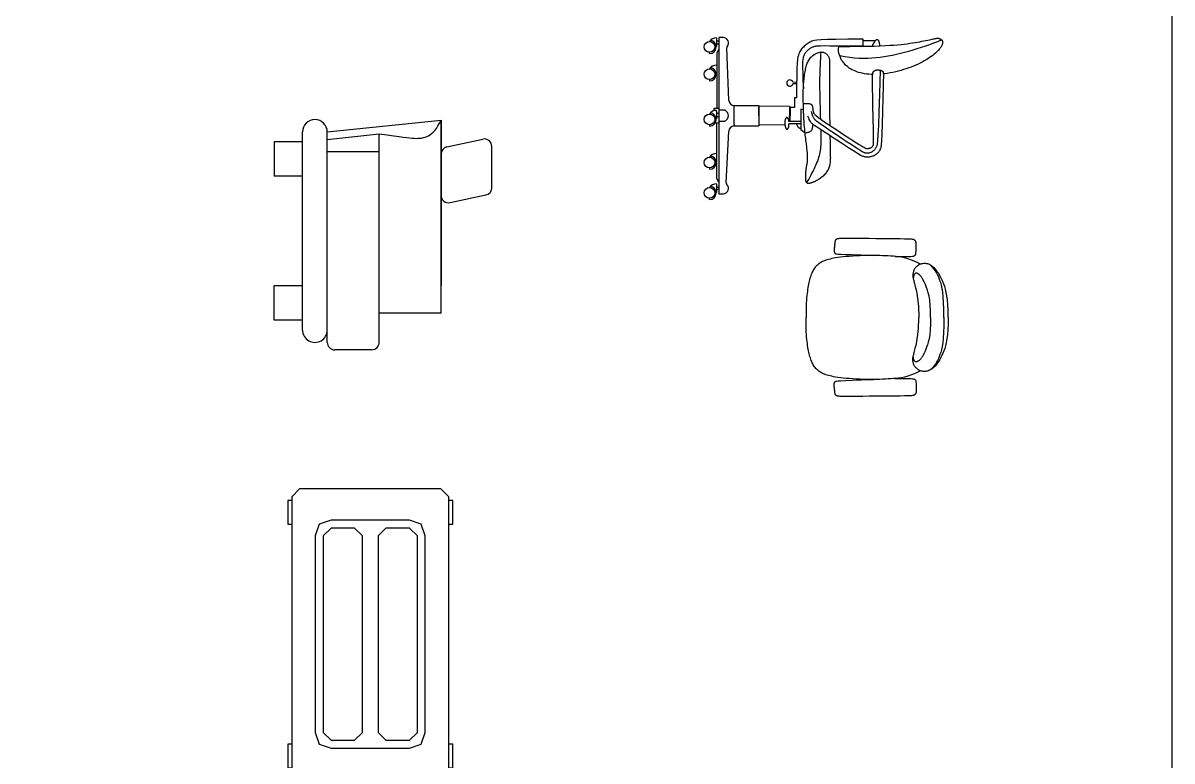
# Model space of a CAD drawing. Header units: millimetres. Extents: x 2198.5 to 2287.8, y 1208.8 to 1298.1.
# Drawn here: x 2282.888 to 2287.533, y 1276.892 to 1279.874 of the extents above; entities that cross this region are included whole.
import ezdxf

# ---------------------------------------------------------------- set-up
doc = ezdxf.new("R2010")
doc.units = ezdxf.units.MM
doc.layers.add('PERFILES', color=7, linetype='Continuous')

# ---------------------------------------------------------------- blocks, each defined once
blk = doc.blocks.new('3')
for p, q in [((19.1176, -362.2124), (18.9506, -362.2124)), ((18.9521, -362.3936), (18.9213, -362.2486)), ((19.1777, -362.3812), (19.1469, -362.2362)), ((19.6241, -362.4174), (18.8441, -362.4174)), ((18.8441, -362.4174), (19.5124, -362.4174)), ((18.8924, -362.8774), (18.8441, -362.4174)), ((19.1854, -362.4174), (18.9572, -362.4174)), ((18.9572, -362.4174), (18.9572, -362.4174)), ((18.9815, -362.4174), (19.1484, -362.4174)), ((19.6241, -362.4174), (19.6241, -362.6674)), ((19.7424, -362.6674), (18.9004, -362.6674)), ((18.9224, -362.8774), (18.9004, -362.6674)), ((18.9724, -362.6674), (18.9724, -362.8774)), ((19.7724, -362.6974), (19.7724, -362.8474)), ((19.7424, -362.8774), (18.8924, -362.8774)), ((19.6924, -362.9774), (18.8924, -362.9774)), ((18.9319, -362.9774), (18.9319, -363.0924)), ((19.0713, -362.9774), (19.0713, -363.0924)), ((19.5135, -362.9774), (19.5135, -363.0924)), ((19.653, -362.9774), (19.653, -363.0924)), ((18.9319, -363.0924), (19.0713, -363.0924)), ((19.653, -363.0924), (19.5135, -363.0924))]:
    blk.add_line(p, q)
blk.add_lwpolyline([(18.9004, -362.6674), (18.9044, -362.6354), (18.9078, -362.609), (18.9106, -362.5874), (18.913, -362.57), (18.9148, -362.556), (18.9162, -362.5445), (18.9172, -362.5349), (18.9179, -362.5264), (18.9182, -362.5184), (18.9181, -362.5107), (18.9177, -362.5032), (18.9168, -362.496), (18.9153, -362.489), (18.9133, -362.4822), (18.9108, -362.4755), (18.9075, -362.4688), (18.9035, -362.4623), (18.8987, -362.4557), (18.8929, -362.4493), (18.886, -362.4428), (18.8778, -362.4364), (18.8682, -362.43), (18.857, -362.4237), (18.8441, -362.4174)])
for centre, radius, start, end in [((18.9506, -362.2424), 0.03, 90, 192), ((19.1176, -362.2424), 0.03, 12, 90), ((18.9815, -362.3874), 0.03, 192, 270), ((19.1484, -362.3874), 0.03, 270, 12), ((19.7424, -362.6974), 0.03, 0, 90), ((19.7424, -362.8474), 0.03, 270, 0), ((18.8924, -362.9274), 0.05, 90, 270), ((19.6924, -362.9274), 0.05, 270, 90)]:
    blk.add_arc(centre, radius, start, end)
blk = doc.blocks.new('s')
at = {"layer": 'PERFILES', "linetype": 'Continuous'}
for points in [[(198.16, 98.67), (195.52, 98.65), (193.24, 98.55), (191.28, 98.38), (189.6, 98.16), (188.16, 97.89), (186.9, 97.58), (185.78, 97.24), (184.77, 96.87), (183.82, 96.49), (182.93, 96.09), (182.09, 95.68), (181.31, 95.26), (180.59, 94.83), (179.94, 94.39), (179.34, 93.95), (178.8, 93.5), (178.33, 93.05), (177.91, 92.59), (177.56, 92.14), (177.26, 91.69), (177.01, 91.24), (176.81, 90.79), (176.66, 90.35), (176.56, 89.91), (176.5, 89.48), (176.49, 89.05), (176.51, 88.64), (176.56, 88.24), (176.65, 87.85), (176.77, 87.48), (176.91, 87.12), (177.07, 86.79), (177.25, 86.49), (177.45, 86.2), (177.66, 85.94), (177.89, 85.69), (178.14, 85.47), (178.39, 85.27), (178.66, 85.09), (178.93, 84.94), (179.22, 84.8), (179.5, 84.68), (179.8, 84.58), (180.09, 84.49), (180.39, 84.43), (180.68, 84.38), (180.96, 84.35), (181.24, 84.34), (181.51, 84.35), (181.78, 84.37), (182.05, 84.4), (182.33, 84.46), (182.63, 84.52), (182.96, 84.6), (183.31, 84.7), (183.71, 84.8), (184.14, 84.92), (184.63, 85.05), (185.16, 85.19), (185.75, 85.34), (186.38, 85.49), (187.08, 85.65), (187.82, 85.81), (188.63, 85.97), (189.5, 86.13), (190.44, 86.28), (191.47, 86.42), (192.59, 86.54), (193.83, 86.63), (195.18, 86.7), (196.66, 86.74), (198.29, 86.73)], [(198.16, 98.67), (200.89, 98.65), (203.23, 98.55), (205.23, 98.38), (206.94, 98.16), (208.41, 97.89), (209.68, 97.58), (210.79, 97.24), (211.81, 96.87), (212.76, 96.49), (213.65, 96.09), (214.49, 95.68), (215.26, 95.26), (215.98, 94.83), (216.64, 94.39), (217.24, 93.95), (217.77, 93.5), (218.25, 93.05), (218.66, 92.59), (219.02, 92.14), (219.32, 91.69), (219.57, 91.24), (219.76, 90.79), (219.91, 90.35), (220.01, 89.91), (220.07, 89.48), (220.09, 89.05), (220.07, 88.64), (220.01, 88.24), (219.93, 87.85), (219.81, 87.48), (219.67, 87.12), (219.51, 86.79), (219.33, 86.49), (219.13, 86.2), (218.91, 85.94), (218.68, 85.69), (218.44, 85.47), (218.19, 85.27), (217.92, 85.09), (217.64, 84.94), (217.36, 84.8), (217.07, 84.68), (216.78, 84.58), (216.48, 84.49), (216.19, 84.43), (215.9, 84.38), (215.61, 84.35), (215.34, 84.34), (215.07, 84.35), (214.8, 84.37), (214.53, 84.4), (214.25, 84.46), (213.95, 84.52), (213.62, 84.6), (213.27, 84.7), (212.87, 84.8), (212.43, 84.92), (211.95, 85.05), (211.41, 85.19), (210.83, 85.34), (210.19, 85.49), (209.5, 85.65), (208.75, 85.81), (207.94, 85.97), (207.07, 86.13), (206.13, 86.28), (205.11, 86.42), (203.98, 86.54), (202.75, 86.63), (201.4, 86.7), (199.92, 86.74), (198.29, 86.73)], [(198.29, 96.88), (194.97, 96.89), (192.21, 96.81), (189.92, 96.66), (188.05, 96.45), (186.52, 96.2), (185.26, 95.92), (184.21, 95.62), (183.29, 95.31), (182.45, 95.01), (181.66, 94.69), (180.91, 94.34), (180.18, 93.95), (179.46, 93.5), (178.73, 92.97), (177.99, 92.35), (177.21, 91.61)], [(198.29, 96.88), (201.6, 96.89), (204.37, 96.81), (206.65, 96.66), (208.52, 96.45), (210.06, 96.2), (211.31, 95.92), (212.37, 95.62), (213.28, 95.31), (214.13, 95.01), (214.92, 94.69), (215.67, 94.34), (216.4, 93.95), (217.12, 93.5), (217.84, 92.97), (218.59, 92.35), (219.36, 91.61)], [(198.29, 91.46), (195.59, 91.46), (193.29, 91.35), (191.34, 91.16), (189.7, 90.89), (188.33, 90.58), (187.19, 90.24), (186.24, 89.9), (185.43, 89.58), (184.74, 89.28), (184.14, 89.02), (183.63, 88.79), (183.19, 88.58), (182.82, 88.39), (182.51, 88.22), (182.23, 88.05), (182, 87.9), (181.78, 87.74), (181.6, 87.58), (181.43, 87.43), (181.28, 87.28), (181.14, 87.13), (181.02, 86.99), (180.92, 86.85), (180.82, 86.72), (180.74, 86.59), (180.66, 86.47), (180.6, 86.36), (180.54, 86.25), (180.49, 86.15), (180.45, 86.05), (180.42, 85.95), (180.4, 85.86), (180.39, 85.76), (180.38, 85.67), (180.39, 85.59), (180.41, 85.5), (180.44, 85.42), (180.48, 85.33), (180.53, 85.25), (180.6, 85.18), (180.68, 85.1), (180.79, 85.03), (180.92, 84.95), (181.1, 84.87), (181.32, 84.78), (181.6, 84.68), (181.94, 84.58), (182.35, 84.46)], [(198.29, 91.46), (200.98, 91.46), (203.28, 91.35), (205.23, 91.16), (206.87, 90.89), (208.24, 90.58), (209.38, 90.24), (210.34, 89.9), (211.14, 89.58), (211.84, 89.28), (212.43, 89.02), (212.95, 88.79), (213.38, 88.58), (213.75, 88.39), (214.07, 88.22), (214.34, 88.05), (214.58, 87.9), (214.79, 87.74), (214.98, 87.58), (215.15, 87.43), (215.3, 87.28), (215.43, 87.13), (215.55, 86.99), (215.66, 86.85), (215.75, 86.72), (215.84, 86.59), (215.91, 86.47), (215.98, 86.36), (216.04, 86.25), (216.09, 86.15), (216.13, 86.05), (216.16, 85.95), (216.18, 85.86), (216.19, 85.76), (216.19, 85.67), (216.19, 85.59), (216.17, 85.5), (216.14, 85.42), (216.1, 85.33), (216.05, 85.25), (215.98, 85.18), (215.89, 85.1), (215.79, 85.03), (215.65, 84.95), (215.48, 84.87), (215.26, 84.78), (214.98, 84.68), (214.64, 84.58), (214.23, 84.46)], [(173.63, 77.2), (173.68, 79.49), (173.69, 81.28), (173.67, 82.62), (173.63, 83.58), (173.56, 84.24), (173.48, 84.67), (173.4, 84.93), (173.31, 85.09), (173.22, 85.22), (173.13, 85.33), (173.03, 85.41), (172.91, 85.48), (172.76, 85.53), (172.57, 85.57), (172.33, 85.6), (172.05, 85.63), (171.7, 85.65), (171.31, 85.67), (170.88, 85.69), (170.44, 85.7), (169.99, 85.71), (169.56, 85.71), (169.16, 85.71), (168.81, 85.71), (168.51, 85.69), (168.26, 85.68), (168.05, 85.65), (167.89, 85.63), (167.75, 85.59), (167.64, 85.55), (167.55, 85.5), (167.46, 85.45), (167.38, 85.39), (167.29, 85.33), (167.21, 85.26), (167.14, 85.18), (167.07, 85.1), (167, 85.01), (166.94, 84.92), (166.88, 84.82), (166.83, 84.71), (166.78, 84.54), (166.74, 84.26), (166.7, 83.81), (166.66, 83.14), (166.63, 82.2), (166.6, 80.92), (166.57, 79.26), (166.54, 77.19), (166.51, 74.79), (166.48, 72.17), (166.46, 69.44), (166.44, 66.7), (166.42, 64.08), (166.41, 61.67), (166.4, 59.6), (166.4, 57.93), (166.41, 56.64), (166.42, 55.68), (166.43, 55), (166.45, 54.54), (166.47, 54.25), (166.49, 54.08), (166.52, 53.96), (166.55, 53.86), (166.58, 53.76), (166.61, 53.67), (166.64, 53.59), (166.68, 53.51), (166.72, 53.43), (166.76, 53.36), (166.8, 53.3), (166.85, 53.23), (166.91, 53.17), (166.99, 53.11), (167.09, 53.06), (167.23, 53.01), (167.4, 52.95), (167.63, 52.9), (167.91, 52.85), (168.25, 52.8), (168.63, 52.76), (169.05, 52.71), (169.48, 52.67), (169.92, 52.64), (170.33, 52.61), (170.72, 52.6), (171.07, 52.59), (171.35, 52.59), (171.58, 52.6), (171.76, 52.61), (171.91, 52.64), (172.02, 52.67), (172.1, 52.7), (172.17, 52.74), (172.23, 52.78), (172.28, 52.82), (172.32, 52.86), (172.37, 52.9), (172.41, 52.95), (172.44, 52.99), (172.48, 53.04), (172.51, 53.1), (172.54, 53.16), (172.57, 53.25), (172.61, 53.52), (172.65, 54.13), (172.71, 55.27), (172.79, 57.1), (172.9, 59.8), (173.05, 63.53), (173.23, 68.47)], [(176.77, 87.48), (175.83, 85.52), (175.11, 83.8), (174.57, 82.29), (174.19, 80.95), (173.93, 79.74), (173.76, 78.62), (173.65, 77.57), (173.58, 76.53), (173.51, 75.47), (173.44, 74.4), (173.38, 73.29), (173.32, 72.15), (173.28, 70.97), (173.25, 69.75), (173.23, 68.48), (173.23, 67.15), (173.25, 65.76), (173.29, 64.34), (173.34, 62.9), (173.41, 61.46), (173.5, 60.05), (173.59, 58.68), (173.7, 57.38), (173.82, 56.17), (173.94, 55.06), (174.08, 54.05), (174.22, 53.14), (174.36, 52.32), (174.51, 51.57), (174.67, 50.89), (174.83, 50.27), (175, 49.7), (175.17, 49.18), (175.34, 48.7), (175.52, 48.26), (175.71, 47.85), (175.91, 47.46), (176.12, 47.1), (176.34, 46.75), (176.58, 46.42), (176.83, 46.09), (177.1, 45.78), (177.39, 45.47), (177.7, 45.17), (178.03, 44.89), (178.38, 44.61), (178.75, 44.35), (179.14, 44.11), (179.55, 43.88), (179.99, 43.66), (180.44, 43.46), (180.92, 43.27), (181.42, 43.09), (181.93, 42.92), (182.47, 42.76), (183.03, 42.6), (183.61, 42.46), (184.22, 42.32), (184.85, 42.19), (185.51, 42.06), (186.21, 41.94), (186.94, 41.83), (187.72, 41.72), (188.55, 41.62), (189.43, 41.52), (190.37, 41.43), (191.4, 41.35), (192.52, 41.29), (193.75, 41.23), (195.12, 41.19), (196.62, 41.17), (198.29, 41.17)], [(219.81, 87.48), (220.75, 85.52), (221.47, 83.8), (222, 82.29), (222.39, 80.95), (222.65, 79.74), (222.82, 78.62), (222.92, 77.57), (223, 76.53), (223.07, 75.47), (223.14, 74.4), (223.2, 73.29), (223.25, 72.15), (223.3, 70.97), (223.33, 69.75), (223.34, 68.48), (223.34, 67.15), (223.32, 65.76), (223.29, 64.34), (223.23, 62.9), (223.16, 61.46), (223.08, 60.05), (222.98, 58.68), (222.88, 57.38), (222.76, 56.17), (222.63, 55.06), (222.5, 54.05), (222.36, 53.14), (222.21, 52.32), (222.06, 51.57), (221.9, 50.89), (221.74, 50.27), (221.58, 49.7), (221.41, 49.18), (221.24, 48.7), (221.06, 48.26), (220.87, 47.85), (220.67, 47.46), (220.46, 47.1), (220.24, 46.75), (220, 46.42), (219.74, 46.09), (219.47, 45.78), (219.18, 45.47), (218.87, 45.17), (218.54, 44.89), (218.2, 44.61), (217.83, 44.35), (217.44, 44.11), (217.02, 43.88), (216.59, 43.66), (216.13, 43.46), (215.66, 43.27), (215.16, 43.09), (214.64, 42.92), (214.1, 42.76), (213.54, 42.6), (212.96, 42.46), (212.36, 42.32), (211.73, 42.19), (211.07, 42.06), (210.37, 41.94), (209.63, 41.83), (208.85, 41.72), (208.03, 41.62), (207.15, 41.52), (206.2, 41.43), (205.18, 41.35), (204.06, 41.29), (202.82, 41.23), (201.46, 41.19), (199.95, 41.17), (198.29, 41.17)], [(222.95, 77.2), (222.9, 79.49), (222.89, 81.28), (222.9, 82.62), (222.95, 83.58), (223.02, 84.24), (223.09, 84.67), (223.18, 84.93), (223.27, 85.09), (223.35, 85.22), (223.44, 85.33), (223.55, 85.41), (223.67, 85.48), (223.82, 85.53), (224.01, 85.57), (224.24, 85.6), (224.53, 85.63), (224.88, 85.65), (225.27, 85.67), (225.7, 85.69), (226.14, 85.7), (226.58, 85.71), (227.01, 85.71), (227.41, 85.71), (227.77, 85.71), (228.07, 85.69), (228.32, 85.68), (228.52, 85.65), (228.69, 85.63), (228.82, 85.59), (228.93, 85.55), (229.03, 85.5), (229.12, 85.45), (229.2, 85.39), (229.28, 85.33), (229.36, 85.26), (229.44, 85.18), (229.51, 85.1), (229.58, 85.01), (229.64, 84.92), (229.7, 84.82), (229.75, 84.71), (229.8, 84.54), (229.84, 84.26), (229.88, 83.81), (229.92, 83.14), (229.95, 82.2), (229.98, 80.92), (230.01, 79.26), (230.04, 77.19), (230.07, 74.79), (230.09, 72.17), (230.12, 69.44), (230.14, 66.7), (230.16, 64.08), (230.17, 61.67), (230.17, 59.6), (230.17, 57.93), (230.17, 56.64), (230.16, 55.68), (230.15, 55), (230.13, 54.54), (230.11, 54.25), (230.08, 54.08), (230.06, 53.96), (230.03, 53.86), (230, 53.76), (229.97, 53.67), (229.94, 53.59), (229.9, 53.51), (229.86, 53.43), (229.82, 53.36), (229.77, 53.3), (229.73, 53.23), (229.67, 53.17), (229.59, 53.11), (229.48, 53.06), (229.35, 53.01), (229.17, 52.95), (228.95, 52.9), (228.67, 52.85), (228.33, 52.8), (227.94, 52.76), (227.53, 52.71), (227.09, 52.67), (226.66, 52.64), (226.24, 52.61), (225.85, 52.6), (225.51, 52.59), (225.23, 52.59), (225, 52.6), (224.81, 52.61), (224.67, 52.64), (224.56, 52.67), (224.47, 52.7), (224.4, 52.74), (224.35, 52.78), (224.3, 52.82), (224.25, 52.86), (224.21, 52.9), (224.17, 52.95), (224.13, 52.99), (224.1, 53.04), (224.07, 53.1), (224.04, 53.16), (224.01, 53.25), (223.97, 53.52), (223.93, 54.13), (223.86, 55.27), (223.78, 57.1), (223.67, 59.8), (223.53, 63.53), (223.34, 68.47)]]:
    blk.add_lwpolyline(points, dxfattribs=at)
blk = doc.blocks.new('Ed')
at = {"color": 0, "linetype": 'ByBlock'}
for p, q in [((0.02857, 0), (0.00953, 0)), ((0.00953, 0), (0.00953, -0.00317)), ((0.02857, -0.00317), (0.02857, 0)), ((0.22542, 0), (0.20638, 0)), ((0.20638, 0), (0.20638, -0.00317)), ((0.22542, -0.00317), (0.22542, 0)), ((0.00635, -0.00317), (0, -0.00953)), ((0.2286, -0.00317), (0.00635, -0.00317)), ((0.23495, -0.00953), (0.2286, -0.00317)), ((0, -0.00953), (0, -0.12382)), ((0.23495, -0.12382), (0.23495, -0.00953)), ((0.02857, -0.0254), (0.0254, -0.03492)), ((0.0381, -0.02222), (0.02857, -0.0254)), ((0.19685, -0.02222), (0.0381, -0.02222)), ((0.20638, -0.0254), (0.19685, -0.02222)), ((0.20955, -0.03492), (0.20638, -0.0254)), ((0.23495, -0.02222), (0.24765, -0.02222)), ((0.23813, -0.04763), (0.23813, -0.02222)), ((0.24765, -0.02222), (0.25083, -0.0254)), ((0.25083, -0.0254), (0.25083, -0.04445)), ((0.0254, -0.03492), (0.0254, -0.09843)), ((0.0381, -0.02858), (0.03175, -0.03492)), ((0.03175, -0.03492), (0.03175, -0.05397)), ((0.19685, -0.02858), (0.0381, -0.02858)), ((0.2032, -0.03492), (0.19685, -0.02858)), ((0.2032, -0.05397), (0.2032, -0.03492)), ((0.20955, -0.09843), (0.20955, -0.03492)), ((0.25083, -0.04445), (0.24765, -0.04763)), ((0.03175, -0.05397), (0.0381, -0.06033)), ((0.19685, -0.06033), (0.2032, -0.05397)), ((0.24765, -0.04763), (0.23495, -0.04763)), ((0.23495, -0.04763), (0.23813, -0.04763)), ((0.0381, -0.06033), (0.19685, -0.06033)), ((0.0381, -0.07302), (0.03175, -0.07938)), ((0.19685, -0.07302), (0.0381, -0.07302)), ((0.2032, -0.07938), (0.19685, -0.07302)), ((0.03175, -0.07938), (0.03175, -0.09843)), ((0.2032, -0.09843), (0.2032, -0.07938)), ((0.23495, -0.08572), (0.23813, -0.08572)), ((0.23813, -0.08572), (0.25083, -0.0889)), ((0.25083, -0.0889), (0.25083, -0.1016)), ((0.0254, -0.09843), (0.02857, -0.10795)), ((0.03175, -0.09843), (0.0381, -0.10477)), ((0.19685, -0.10477), (0.2032, -0.09843)), ((0.20638, -0.10795), (0.20955, -0.09843)), ((0.25083, -0.1016), (0.23813, -0.10477)), ((0.02857, -0.10795), (0.0381, -0.11113)), ((0.0381, -0.10477), (0.19685, -0.10477)), ((0.0381, -0.11113), (0.19685, -0.11113)), ((0.19685, -0.11113), (0.20638, -0.10795)), ((0.23813, -0.10477), (0.23495, -0.10477)), ((0, -0.12382), (0.00635, -0.13018)), ((0.2286, -0.13018), (0.23495, -0.12382)), ((0.00635, -0.13018), (0.2286, -0.13018)), ((0.00953, -0.13018), (0.00953, -0.13335)), ((0.00953, -0.13335), (0.02857, -0.13335)), ((0.02857, -0.13335), (0.02857, -0.13018)), ((0.20638, -0.13018), (0.20638, -0.13335)), ((0.20638, -0.13335), (0.22542, -0.13335)), ((0.22542, -0.13335), (0.22542, -0.13018))]:
    blk.add_line(p, q, dxfattribs=at)

msp = doc.modelspace()

# ---------------------------------------------------------------- linework, layer by layer
for p, q in [((2285.6914, 1279.8133), (2285.6914, 1279.8095)), ((2285.6914, 1279.8095), (2285.6914, 1279.7787)), ((2285.7001, 1279.8145), (2285.7001, 1279.4993)), ((2285.7195, 1279.8145), (2285.7001, 1279.8145)), ((2285.6914, 1279.7787), (2285.6898, 1279.7787)), ((2285.6914, 1279.8017), (2285.7001, 1279.8017)), ((2285.6914, 1279.7896), (2285.7001, 1279.7896)), ((2285.7408, 1279.5604), (2285.733, 1279.7731)), ((2285.6635, 1279.7501), (2285.6634, 1279.7555)), ((2285.6896, 1279.6709), (2285.6922, 1279.6709)), ((2285.6634, 1279.6452), (2285.6635, 1279.6398)), ((2285.7621, 1279.5403), (2285.8621, 1279.5403)), ((2285.8621, 1279.5403), (2285.8621, 1279.4583)), ((2285.8621, 1279.5403), (2285.8621, 1279.4583)), ((2285.986, 1279.5363), (2285.8621, 1279.538)), ((2285.986, 1279.5363), (2285.8621, 1279.538)), ((2285.8621, 1279.4993), (2285.8621, 1279.5343)), ((2285.986, 1279.5363), (2285.9897, 1279.5327)), ((2285.986, 1279.5363), (2285.986, 1279.4993)), ((2286.0051, 1279.5323), (2285.9897, 1279.5327)), ((2285.9897, 1279.5327), (2285.9897, 1279.4993)), ((2285.6914, 1279.5156), (2285.6914, 1279.5206)), ((2285.7001, 1279.5082), (2285.6914, 1279.5082)), ((2285.986, 1279.4756), (2285.986, 1279.4993)), ((2285.9897, 1279.4756), (2285.9897, 1279.4993)), ((2285.6634, 1279.4628), (2285.6635, 1279.4574)), ((2285.6859, 1279.4702), (2285.7001, 1279.4702)), ((2285.7621, 1279.4632), (2285.7621, 1279.4583)), ((2285.7621, 1279.4583), (2285.8621, 1279.4583)), ((2285.9678, 1279.4621), (2285.8621, 1279.4607)), ((2285.7309, 1279.2281), (2285.7407, 1279.4369)), ((2285.6634, 1279.2883), (2285.6635, 1279.283)), ((2285.6914, 1279.2237), (2285.6914, 1279.2199)), ((2285.6914, 1279.2124), (2285.7001, 1279.2124)), ((2285.6635, 1279.1605), (2285.6634, 1279.1659)), ((2285.7001, 1279.1841), (2285.7195, 1279.1841))]:
    msp.add_line(p, q)
at = {"color": 1}
msp.add_lwpolyline([(2269.8627, 1297.4813), (2269.8627, 1267.7813), (2287.5327, 1267.7813), (2287.5327, 1297.4813)], close=True, dxfattribs=at)
for points in [[(2285.7001, 1279.7698), (2285.6922, 1279.7519), (2285.6922, 1279.5288)], [(2285.7001, 1279.5288), (2285.6807, 1279.5288), (2285.6807, 1279.5197)], [(2285.6914, 1279.4867), (2285.6898, 1279.4867)], [(2285.6914, 1279.5156), (2285.6914, 1279.4867)], [(2285.6914, 1279.4964), (2285.7001, 1279.4964)], [(2285.7001, 1279.4993), (2285.7001, 1279.1841)], [(2285.7001, 1279.2289), (2285.6922, 1279.2468), (2285.6922, 1279.4702)], [(2285.6899, 1279.3104), (2285.6922, 1279.3104)], [(2285.6914, 1279.2199), (2285.6914, 1279.1891)], [(2285.6914, 1279.1891), (2285.6898, 1279.1891)], [(2285.6914, 1279.2023), (2285.7001, 1279.2023)]]:
    msp.add_lwpolyline(points)
for points in [[(2285.7621, 1279.4632), (2285.7621, 1279.4993), (2285.7621, 1279.5403, -0.290593)], [(2285.7001, 1279.4778), (2285.7243, 1279.4778, 0.121883), (2285.7271, 1279.4785, 0.603282), (2285.7271, 1279.5202, 0.121883), (2285.7243, 1279.5209), (2285.7001, 1279.5209)]]:
    msp.add_lwpolyline(points, format="xyb")
for centre in [(2285.663, 1279.7771), (2285.663, 1279.6667), (2285.663, 1279.4844), (2285.663, 1279.3099), (2285.663, 1279.1874)]:
    msp.add_circle(centre, 0.0216)
for centre, radius, start, end in [((2285.6888, 1279.7827), 0.0308, 85.1046, 148.7971), ((2285.718, 1279.7929), 0.0217, 321.9711, 86.0545), ((2285.663, 1279.7771), 0.0269, 271.1182, 82.6475), ((2285.7429, 1279.7734), 0.01, 141.9711, 182.1261), ((2285.6888, 1279.6723), 0.0308, 83.6653, 148.7971), ((2285.663, 1279.6667), 0.0269, 271.1182, 82.6475), ((2285.7643, 1279.5639), 0.0237, 188.4022, 264.6433), ((2285.6888, 1279.49), 0.0308, 85.1046, 148.7971), ((2285.663, 1279.4844), 0.0269, 271.1182, 82.6475), ((2285.7643, 1279.4348), 0.0237, 95.3567, 174.8158), ((2285.6888, 1279.3155), 0.0308, 83.6653, 148.7971), ((2285.663, 1279.3099), 0.0269, 271.1182, 82.6475), ((2285.6888, 1279.193), 0.0308, 85.1046, 148.7971), ((2285.663, 1279.1874), 0.0269, 271.1182, 82.6475), ((2285.718, 1279.2057), 0.0217, 273.9455, 43.744), ((2285.7409, 1279.2276), 0.01, 177.3134, 223.744)]:
    msp.add_arc(centre, radius, start, end)
at = {"layer": 'PERFILES', "linetype": 'Continuous'}
for points in [[(2286.1871, 1279.7792), (2286.2308, 1279.7793), (2286.2686, 1279.7796), (2286.3012, 1279.7801), (2286.3291, 1279.7807), (2286.3531, 1279.7815), (2286.3739, 1279.7824), (2286.3921, 1279.7835), (2286.4084, 1279.7846), (2286.4234, 1279.7859), (2286.4373, 1279.7872), (2286.4502, 1279.7887), (2286.4622, 1279.7901), (2286.4734, 1279.7917), (2286.4839, 1279.7933), (2286.4939, 1279.7949), (2286.5035, 1279.7966), (2286.5127, 1279.7982), (2286.5216, 1279.7999), (2286.53, 1279.8015), (2286.5378, 1279.8031), (2286.5452, 1279.8045), (2286.5519, 1279.8059), (2286.5579, 1279.8072), (2286.5632, 1279.8083), (2286.5677, 1279.8092), (2286.5715, 1279.81), (2286.5747, 1279.8107), (2286.5773, 1279.8112), (2286.5795, 1279.8115), (2286.5814, 1279.8118), (2286.5831, 1279.8119), (2286.5845, 1279.812), (2286.5859, 1279.812), (2286.5873, 1279.8119), (2286.5886, 1279.8118), (2286.5898, 1279.8115), (2286.591, 1279.8112), (2286.5923, 1279.8109), (2286.5935, 1279.8105), (2286.5947, 1279.81), (2286.5959, 1279.8095), (2286.5971, 1279.8089), (2286.5982, 1279.8082), (2286.5993, 1279.8074), (2286.6004, 1279.8066), (2286.6014, 1279.8056), (2286.6023, 1279.8046), (2286.6031, 1279.8034), (2286.6038, 1279.802), (2286.6043, 1279.8006), (2286.6047, 1279.799), (2286.6049, 1279.7973), (2286.6051, 1279.7955), (2286.605, 1279.7937), (2286.6048, 1279.7917), (2286.6044, 1279.7896), (2286.6039, 1279.7875), (2286.6031, 1279.7852), (2286.6021, 1279.7829), (2286.6008, 1279.7803), (2286.5992, 1279.7776), (2286.5972, 1279.7747), (2286.5948, 1279.7715), (2286.592, 1279.7681), (2286.5887, 1279.7644), (2286.5849, 1279.7604), (2286.5807, 1279.7562), (2286.576, 1279.7519), (2286.5709, 1279.7474), (2286.5653, 1279.7429), (2286.5593, 1279.7383), (2286.5528, 1279.7338), (2286.5459, 1279.7292), (2286.5387, 1279.7248), (2286.531, 1279.7203), (2286.523, 1279.716), (2286.5146, 1279.7118), (2286.5059, 1279.7076), (2286.4969, 1279.7036), (2286.4877, 1279.6996), (2286.4781, 1279.6958), (2286.4682, 1279.6921), (2286.4582, 1279.6885), (2286.4478, 1279.6852), (2286.4373, 1279.682), (2286.4265, 1279.6791), (2286.4156, 1279.6764), (2286.4044, 1279.6739), (2286.3931, 1279.6717), (2286.3817, 1279.6698), (2286.3703, 1279.6683), (2286.3657, 1279.6678)], [(2286.2842, 1279.808), (2286.222, 1279.8078), (2286.1742, 1279.8074), (2286.1389, 1279.8068), (2286.114, 1279.8059), (2286.0973, 1279.8047), (2286.0868, 1279.8034), (2286.0804, 1279.8018), (2286.0761, 1279.8), (2286.0722, 1279.7981), (2286.0682, 1279.7959), (2286.0642, 1279.7936), (2286.0603, 1279.7911), (2286.0565, 1279.7885), (2286.0528, 1279.7857), (2286.0492, 1279.7828), (2286.0457, 1279.7798), (2286.0424, 1279.7767), (2286.0393, 1279.7734), (2286.0364, 1279.77), (2286.0336, 1279.7663), (2286.031, 1279.7625), (2286.0286, 1279.7584), (2286.0263, 1279.7541), (2286.0242, 1279.7494), (2286.0223, 1279.7442), (2286.0205, 1279.7371), (2286.019, 1279.7267), (2286.0177, 1279.7114), (2286.0166, 1279.6897), (2286.0158, 1279.66), (2286.0153, 1279.6209), (2286.015, 1279.5708)], [(2286.2842, 1279.7798), (2286.2262, 1279.7803), (2286.1818, 1279.7806), (2286.1491, 1279.7807), (2286.1262, 1279.7808), (2286.1111, 1279.7807), (2286.1018, 1279.7804), (2286.0965, 1279.7801), (2286.0932, 1279.7796), (2286.0903, 1279.779), (2286.0874, 1279.7784), (2286.0847, 1279.7776), (2286.0819, 1279.7767), (2286.0793, 1279.7757), (2286.0766, 1279.7745), (2286.0741, 1279.7733), (2286.0716, 1279.7719), (2286.0692, 1279.7705), (2286.0668, 1279.7689), (2286.0645, 1279.7672), (2286.0622, 1279.7654), (2286.0601, 1279.7635), (2286.058, 1279.7615), (2286.056, 1279.7594), (2286.0541, 1279.7572), (2286.0523, 1279.755), (2286.0505, 1279.7526), (2286.0489, 1279.7501), (2286.0474, 1279.7474), (2286.0459, 1279.7446), (2286.0446, 1279.7417), (2286.0433, 1279.7385), (2286.0421, 1279.7351), (2286.0411, 1279.7313), (2286.0402, 1279.7262), (2286.0395, 1279.7187), (2286.0392, 1279.7077), (2286.0392, 1279.6922), (2286.0397, 1279.671), (2286.0407, 1279.6431), (2286.0423, 1279.6074)], [(2286.3227, 1279.6656), (2286.3163, 1279.6657), (2286.3066, 1279.6664), (2286.2975, 1279.6674), (2286.2889, 1279.6688), (2286.2807, 1279.6704), (2286.2731, 1279.6723), (2286.2659, 1279.6743), (2286.2592, 1279.6765), (2286.253, 1279.6788), (2286.2473, 1279.6812), (2286.242, 1279.6836), (2286.237, 1279.6861), (2286.2325, 1279.6887), (2286.2282, 1279.6915), (2286.2242, 1279.6943), (2286.2204, 1279.6973), (2286.2168, 1279.7005), (2286.2133, 1279.7039), (2286.2101, 1279.7073), (2286.207, 1279.7109), (2286.2041, 1279.7144), (2286.2015, 1279.7178), (2286.1992, 1279.7211), (2286.1972, 1279.7242), (2286.1955, 1279.727), (2286.1942, 1279.7295), (2286.1932, 1279.7317), (2286.1925, 1279.7336), (2286.192, 1279.7353), (2286.1916, 1279.7368), (2286.1913, 1279.738), (2286.1911, 1279.7391), (2286.1909, 1279.74), (2286.1907, 1279.7408), (2286.1903, 1279.7416), (2286.19, 1279.7423), (2286.1896, 1279.7429), (2286.1892, 1279.7436), (2286.1887, 1279.7443), (2286.1883, 1279.745), (2286.1878, 1279.7458), (2286.1874, 1279.7468), (2286.187, 1279.7479), (2286.1866, 1279.7491), (2286.1862, 1279.7505), (2286.1858, 1279.752), (2286.1854, 1279.7537), (2286.1851, 1279.7556), (2286.1848, 1279.7576), (2286.1845, 1279.7598), (2286.1843, 1279.7622), (2286.1842, 1279.7648), (2286.1843, 1279.7674), (2286.1846, 1279.7703), (2286.1851, 1279.7732), (2286.1859, 1279.7762), (2286.1871, 1279.7792)], [(2286.1898, 1279.7426), (2286.2104, 1279.7384), (2286.2302, 1279.7352), (2286.2492, 1279.7331), (2286.2675, 1279.7319), (2286.2853, 1279.7314), (2286.3026, 1279.7317), (2286.3196, 1279.7327), (2286.3363, 1279.7341), (2286.3529, 1279.736), (2286.3694, 1279.7382), (2286.3858, 1279.7409), (2286.4022, 1279.744), (2286.4187, 1279.7475), (2286.4352, 1279.7513), (2286.4519, 1279.7554), (2286.4687, 1279.76), (2286.4858, 1279.7648), (2286.5029, 1279.77), (2286.52, 1279.7754), (2286.5369, 1279.7811), (2286.5536, 1279.7871), (2286.5699, 1279.7932), (2286.5857, 1279.7996), (2286.6008, 1279.8062)], [(2286.2842, 1279.7798), (2286.2842, 1279.808)], [(2286.3324, 1279.8015), (2286.2842, 1279.8015)], [(2286.3518, 1279.7814), (2286.3512, 1279.7865), (2286.3506, 1279.7908), (2286.3499, 1279.7942), (2286.3492, 1279.7969), (2286.3485, 1279.7991), (2286.3477, 1279.8008), (2286.3469, 1279.8021), (2286.346, 1279.8032), (2286.3452, 1279.8041), (2286.3442, 1279.8048), (2286.3432, 1279.8054), (2286.3422, 1279.8058), (2286.3412, 1279.8061), (2286.3401, 1279.8061), (2286.3389, 1279.806), (2286.3377, 1279.8057), (2286.3365, 1279.8052), (2286.3351, 1279.8043), (2286.3335, 1279.8028), (2286.3317, 1279.8006), (2286.3295, 1279.7975), (2286.3269, 1279.7932), (2286.3238, 1279.7876), (2286.3202, 1279.7805)], [(2286.1498, 1279.4186), (2286.1498, 1279.4178), (2286.15, 1279.4083), (2286.1501, 1279.3997), (2286.1502, 1279.392), (2286.1503, 1279.385), (2286.1504, 1279.3786), (2286.1505, 1279.3727), (2286.1506, 1279.3671), (2286.1507, 1279.3617), (2286.1508, 1279.3564), (2286.151, 1279.351), (2286.1512, 1279.3456), (2286.1513, 1279.3402), (2286.1514, 1279.3349), (2286.1515, 1279.3296), (2286.1514, 1279.3245), (2286.1512, 1279.3194), (2286.1509, 1279.3145), (2286.1505, 1279.3098), (2286.1498, 1279.3053), (2286.149, 1279.3009), (2286.148, 1279.2967), (2286.1468, 1279.2926), (2286.1454, 1279.2886), (2286.1438, 1279.2848), (2286.142, 1279.281), (2286.14, 1279.2772), (2286.1378, 1279.2735), (2286.1354, 1279.27), (2286.1327, 1279.2665), (2286.1299, 1279.2631), (2286.127, 1279.2598), (2286.1238, 1279.2567), (2286.1205, 1279.2537), (2286.1171, 1279.2509), (2286.1135, 1279.2482), (2286.1099, 1279.2456), (2286.1063, 1279.2433), (2286.1027, 1279.2411), (2286.0992, 1279.239), (2286.0959, 1279.2372), (2286.0927, 1279.2355), (2286.0898, 1279.234), (2286.0871, 1279.2326), (2286.0845, 1279.2314), (2286.0822, 1279.2304), (2286.08, 1279.2295), (2286.0779, 1279.2287), (2286.0759, 1279.228), (2286.074, 1279.2274), (2286.0722, 1279.227), (2286.0705, 1279.2266), (2286.0688, 1279.2263), (2286.0672, 1279.226), (2286.0658, 1279.2258), (2286.0644, 1279.2257), (2286.063, 1279.2257), (2286.0618, 1279.2257), (2286.0607, 1279.2258), (2286.0598, 1279.226), (2286.0588, 1279.2262), (2286.058, 1279.2266), (2286.0572, 1279.227), (2286.0565, 1279.2276), (2286.0558, 1279.2283), (2286.0552, 1279.2292), (2286.0546, 1279.2303), (2286.054, 1279.2315), (2286.0535, 1279.2331), (2286.053, 1279.2349), (2286.0526, 1279.2371), (2286.0522, 1279.2397), (2286.052, 1279.2427), (2286.0518, 1279.2463), (2286.0518, 1279.2503), (2286.0519, 1279.2547), (2286.0521, 1279.2594), (2286.0523, 1279.2643), (2286.0526, 1279.2692), (2286.0529, 1279.2739), (2286.0533, 1279.2785), (2286.0538, 1279.2826), (2286.0542, 1279.2864), (2286.0546, 1279.2896), (2286.0551, 1279.2926), (2286.0556, 1279.2952), (2286.056, 1279.2975), (2286.0565, 1279.2997), (2286.0569, 1279.3018), (2286.0573, 1279.3038), (2286.0578, 1279.3058), (2286.0581, 1279.3078), (2286.0585, 1279.3099), (2286.0588, 1279.312), (2286.0591, 1279.3143), (2286.0593, 1279.3167), (2286.0595, 1279.3192), (2286.0596, 1279.322), (2286.0597, 1279.3249), (2286.0597, 1279.328), (2286.0596, 1279.3313), (2286.0595, 1279.3348), (2286.0593, 1279.3384), (2286.0591, 1279.3421), (2286.0588, 1279.3458), (2286.0585, 1279.3497), (2286.0582, 1279.3536), (2286.0578, 1279.3576), (2286.0574, 1279.3617), (2286.057, 1279.3661), (2286.0565, 1279.3707), (2286.0559, 1279.3757), (2286.0553, 1279.381), (2286.0545, 1279.3867), (2286.0538, 1279.3929), (2286.0529, 1279.3995), (2286.052, 1279.4064), (2286.0511, 1279.4137), (2286.0502, 1279.4212), (2286.0493, 1279.4289), (2286.0485, 1279.4368), (2286.0477, 1279.4447), (2286.0469, 1279.4527), (2286.0463, 1279.4608), (2286.0457, 1279.469), (2286.0451, 1279.4773), (2286.0446, 1279.486), (2286.0442, 1279.4949), (2286.0437, 1279.5041), (2286.0433, 1279.5138), (2286.043, 1279.5239), (2286.0427, 1279.5343), (2286.0424, 1279.5448), (2286.0421, 1279.5554), (2286.042, 1279.5659), (2286.0419, 1279.5761), (2286.0419, 1279.586), (2286.042, 1279.5954), (2286.0422, 1279.6041), (2286.0425, 1279.6123), (2286.0429, 1279.6199), (2286.0434, 1279.6272), (2286.044, 1279.634), (2286.0446, 1279.6406), (2286.0453, 1279.6469), (2286.0461, 1279.6531), (2286.0468, 1279.6592), (2286.0476, 1279.6652), (2286.0485, 1279.6711), (2286.0494, 1279.6769), (2286.0504, 1279.6825), (2286.0515, 1279.6879), (2286.0526, 1279.6931), (2286.0539, 1279.6981), (2286.0552, 1279.7029), (2286.0567, 1279.7075), (2286.0583, 1279.7119), (2286.0601, 1279.7161), (2286.0622, 1279.7201), (2286.0644, 1279.724), (2286.0669, 1279.7278), (2286.0697, 1279.7316), (2286.0728, 1279.7352), (2286.0763, 1279.7388), (2286.0804, 1279.7422), (2286.0851, 1279.7455), (2286.0906, 1279.7487), (2286.0969, 1279.7516), (2286.1043, 1279.7543), (2286.1128, 1279.7568)], [(2286.1128, 1279.7568), (2286.112, 1279.7435), (2286.1112, 1279.7298), (2286.1106, 1279.7161), (2286.1099, 1279.7024), (2286.1093, 1279.6889), (2286.1089, 1279.6759), (2286.1085, 1279.6634), (2286.1082, 1279.6517), (2286.108, 1279.641), (2286.1079, 1279.6309), (2286.1079, 1279.6215), (2286.108, 1279.6126), (2286.1081, 1279.6038), (2286.1083, 1279.5952), (2286.1085, 1279.5865), (2286.1087, 1279.5775), (2286.1089, 1279.5681), (2286.1092, 1279.5583), (2286.1094, 1279.5483), (2286.1097, 1279.5379), (2286.11, 1279.5273), (2286.1103, 1279.5166), (2286.1106, 1279.5058), (2286.1109, 1279.495), (2286.1112, 1279.4858)], [(2286.1128, 1279.7568), (2286.1177, 1279.7564), (2286.122, 1279.7556), (2286.1258, 1279.7545), (2286.1291, 1279.7531), (2286.132, 1279.7515), (2286.1345, 1279.7497), (2286.1366, 1279.7477), (2286.1385, 1279.7458), (2286.1402, 1279.7438), (2286.1417, 1279.7418), (2286.143, 1279.7398), (2286.1441, 1279.7378), (2286.1451, 1279.7358), (2286.1459, 1279.7337), (2286.1465, 1279.7315), (2286.1471, 1279.7292), (2286.1474, 1279.7268), (2286.1477, 1279.7243), (2286.1479, 1279.7213), (2286.148, 1279.7179), (2286.1481, 1279.7138), (2286.1481, 1279.7091), (2286.1481, 1279.7034), (2286.1481, 1279.6968), (2286.1481, 1279.6891), (2286.1481, 1279.6804), (2286.1482, 1279.6707), (2286.1482, 1279.6602), (2286.1482, 1279.649), (2286.1482, 1279.6372), (2286.1483, 1279.6249), (2286.1483, 1279.6121), (2286.1483, 1279.5991), (2286.1483, 1279.5857), (2286.1483, 1279.5722), (2286.1483, 1279.5585), (2286.1483, 1279.5447), (2286.1484, 1279.5309), (2286.1484, 1279.5172), (2286.1485, 1279.5035), (2286.1487, 1279.49), (2286.1488, 1279.4767), (2286.149, 1279.4638), (2286.1491, 1279.4603)], [(2286.0423, 1279.549), (2286.0494, 1279.5491), (2286.0551, 1279.549), (2286.0597, 1279.5489), (2286.0634, 1279.5486), (2286.0662, 1279.5482), (2286.0683, 1279.5478), (2286.07, 1279.5473), (2286.0714, 1279.5467), (2286.0725, 1279.5461), (2286.0736, 1279.5455), (2286.0745, 1279.5448), (2286.0753, 1279.5441), (2286.076, 1279.5433), (2286.0766, 1279.5424), (2286.0771, 1279.5415), (2286.0776, 1279.5405), (2286.078, 1279.5395), (2286.0784, 1279.5384), (2286.0787, 1279.5372), (2286.079, 1279.536), (2286.0793, 1279.5347), (2286.0795, 1279.5333), (2286.0797, 1279.532), (2286.0799, 1279.5305), (2286.0801, 1279.5291), (2286.0803, 1279.5276), (2286.0804, 1279.5262), (2286.0806, 1279.5247), (2286.0808, 1279.5231), (2286.081, 1279.5216), (2286.0813, 1279.5201), (2286.0815, 1279.5185), (2286.0819, 1279.517), (2286.0822, 1279.5154), (2286.0827, 1279.5139), (2286.0832, 1279.5123), (2286.0838, 1279.5108), (2286.0844, 1279.5093), (2286.0852, 1279.5078), (2286.086, 1279.5063), (2286.0871, 1279.5048), (2286.0885, 1279.5031), (2286.0908, 1279.5009), (2286.0941, 1279.4981), (2286.099, 1279.4944), (2286.1056, 1279.4897), (2286.1144, 1279.4836), (2286.1257, 1279.4759), (2286.1396, 1279.4666), (2286.1556, 1279.456), (2286.173, 1279.4445), (2286.1912, 1279.4326), (2286.2093, 1279.4208), (2286.2268, 1279.4094), (2286.2429, 1279.3991), (2286.2568, 1279.3901), (2286.2682, 1279.3829), (2286.2771, 1279.3774), (2286.284, 1279.3733), (2286.2891, 1279.3704), (2286.2929, 1279.3686), (2286.2956, 1279.3675), (2286.2978, 1279.3669), (2286.2996, 1279.3668), (2286.3015, 1279.3668), (2286.3034, 1279.3669), (2286.3054, 1279.3671), (2286.3073, 1279.3674), (2286.3093, 1279.3679), (2286.3112, 1279.3684), (2286.313, 1279.369), (2286.3148, 1279.3697), (2286.3164, 1279.3706), (2286.3179, 1279.3714), (2286.3193, 1279.3724), (2286.3206, 1279.3734), (2286.3217, 1279.3745), (2286.3227, 1279.3757), (2286.3236, 1279.3769), (2286.3244, 1279.3781), (2286.325, 1279.3795), (2286.3255, 1279.3815), (2286.3259, 1279.3845), (2286.3261, 1279.3892), (2286.3262, 1279.3959), (2286.3262, 1279.4053), (2286.3261, 1279.4178), (2286.3258, 1279.4339), (2286.3254, 1279.454), (2286.3249, 1279.4772), (2286.3244, 1279.5024), (2286.3239, 1279.5287), (2286.3234, 1279.555), (2286.3229, 1279.5801), (2286.3225, 1279.6032), (2286.3223, 1279.6231), (2286.3222, 1279.639), (2286.3222, 1279.6513), (2286.3225, 1279.6604), (2286.3228, 1279.6668), (2286.3232, 1279.6711), (2286.3238, 1279.6738), (2286.3245, 1279.6754), (2286.3252, 1279.6765), (2286.3261, 1279.6775), (2286.327, 1279.6784), (2286.328, 1279.6793), (2286.329, 1279.6801), (2286.3302, 1279.6809), (2286.3314, 1279.6815), (2286.3326, 1279.6822), (2286.334, 1279.6827), (2286.3354, 1279.6831), (2286.3368, 1279.6834), (2286.3384, 1279.6837), (2286.3399, 1279.6839), (2286.3415, 1279.684), (2286.343, 1279.684), (2286.3446, 1279.684), (2286.3461, 1279.684), (2286.3476, 1279.6839), (2286.3491, 1279.6837), (2286.3505, 1279.6836), (2286.3519, 1279.6833), (2286.3533, 1279.6831), (2286.3546, 1279.6827), (2286.3558, 1279.6824), (2286.357, 1279.6819), (2286.3582, 1279.6815), (2286.3592, 1279.6809), (2286.3603, 1279.6804), (2286.3612, 1279.6797), (2286.3621, 1279.6791), (2286.3628, 1279.6784), (2286.3636, 1279.6777), (2286.3642, 1279.6769), (2286.3647, 1279.6761), (2286.3652, 1279.6747), (2286.3655, 1279.6722), (2286.3657, 1279.6681), (2286.3658, 1279.6619), (2286.3658, 1279.653), (2286.3656, 1279.6409), (2286.3653, 1279.6251), (2286.3648, 1279.6054), (2286.3642, 1279.5824), (2286.3635, 1279.5573), (2286.3628, 1279.531), (2286.362, 1279.5046), (2286.3612, 1279.4791), (2286.3604, 1279.4555), (2286.3597, 1279.4349), (2286.359, 1279.418), (2286.3585, 1279.4046), (2286.3579, 1279.3942), (2286.3574, 1279.3864), (2286.3569, 1279.3807), (2286.3565, 1279.3765), (2286.356, 1279.3735), (2286.3554, 1279.3711), (2286.3549, 1279.3689), (2286.3542, 1279.3668), (2286.3535, 1279.3648), (2286.3528, 1279.3629), (2286.3519, 1279.3611), (2286.3509, 1279.3592), (2286.3498, 1279.3574), (2286.3486, 1279.3556), (2286.3473, 1279.3537), (2286.3458, 1279.3518), (2286.3441, 1279.3498), (2286.3423, 1279.3479), (2286.3403, 1279.346), (2286.3382, 1279.3442), (2286.3359, 1279.3424), (2286.3333, 1279.3407), (2286.3306, 1279.3391), (2286.3277, 1279.3376), (2286.3247, 1279.3363), (2286.3216, 1279.3351), (2286.3183, 1279.334), (2286.315, 1279.3332), (2286.3116, 1279.3325), (2286.3083, 1279.3321), (2286.3049, 1279.3319), (2286.3016, 1279.3319), (2286.2984, 1279.332), (2286.2952, 1279.3323), (2286.2922, 1279.3327), (2286.2894, 1279.3332), (2286.2868, 1279.3338), (2286.2844, 1279.3343), (2286.2822, 1279.3349), (2286.2799, 1279.3358), (2286.2771, 1279.3371), (2286.2734, 1279.3391), (2286.2684, 1279.342), (2286.2619, 1279.346), (2286.2533, 1279.3514), (2286.2423, 1279.3585), (2286.2287, 1279.3673), (2286.213, 1279.3774), (2286.196, 1279.3885), (2286.1782, 1279.4001), (2286.1605, 1279.4116), (2286.1435, 1279.4228), (2286.1279, 1279.433), (2286.1144, 1279.4418), (2286.1036, 1279.449), (2286.0952, 1279.4545), (2286.0889, 1279.4588), (2286.0844, 1279.4619), (2286.0812, 1279.4642), (2286.0791, 1279.4658), (2286.0776, 1279.4671), (2286.0764, 1279.4682), (2286.0752, 1279.4695), (2286.0739, 1279.471), (2286.0724, 1279.4731), (2286.0707, 1279.4757), (2286.0688, 1279.4793), (2286.0665, 1279.4839), (2286.0639, 1279.4897), (2286.0609, 1279.4969)], [(2286.3533, 1279.6831), (2286.3503, 1279.5865), (2286.3478, 1279.513), (2286.3457, 1279.4594), (2286.3439, 1279.4224), (2286.3423, 1279.3987), (2286.3409, 1279.385), (2286.3397, 1279.3781), (2286.3384, 1279.3747), (2286.3372, 1279.3721), (2286.336, 1279.3697), (2286.3346, 1279.3675), (2286.3333, 1279.3655), (2286.3318, 1279.3636), (2286.3302, 1279.3618), (2286.3285, 1279.3601), (2286.3267, 1279.3584), (2286.3247, 1279.3568), (2286.3226, 1279.3553), (2286.3204, 1279.3538), (2286.318, 1279.3525), (2286.3157, 1279.3512), (2286.3132, 1279.3501), (2286.3108, 1279.3492), (2286.3084, 1279.3485), (2286.306, 1279.3479), (2286.3036, 1279.3476), (2286.3013, 1279.3475), (2286.2991, 1279.3475), (2286.2969, 1279.3476), (2286.2948, 1279.3479), (2286.2928, 1279.3483), (2286.2909, 1279.3487), (2286.289, 1279.3493), (2286.2869, 1279.3501), (2286.2842, 1279.3515), (2286.2805, 1279.3535), (2286.2755, 1279.3565), (2286.2688, 1279.3607), (2286.2601, 1279.3663), (2286.2491, 1279.3734), (2286.2355, 1279.3823), (2286.2199, 1279.3925), (2286.2029, 1279.4037), (2286.1853, 1279.4154), (2286.1678, 1279.4271), (2286.1509, 1279.4384), (2286.1355, 1279.4489), (2286.1221, 1279.458), (2286.1114, 1279.4655), (2286.1031, 1279.4716), (2286.0969, 1279.4763), (2286.0924, 1279.4801), (2286.0893, 1279.483), (2286.0872, 1279.4854), (2286.0858, 1279.4875), (2286.0846, 1279.4895), (2286.0835, 1279.4917), (2286.0823, 1279.494), (2286.0812, 1279.4967), (2286.08, 1279.4997), (2286.0788, 1279.5031), (2286.0777, 1279.507), (2286.0766, 1279.5114), (2286.0756, 1279.5163)], [(2286.0154, 1279.6338), (2285.9997, 1279.6341)], [(2286.0154, 1279.6277), (2285.9997, 1279.628)], [(2286.015, 1279.5708), (2286.0066, 1279.5708), (2286.0066, 1279.5323), (2286.0051, 1279.5323)], [(2285.9843, 1279.4756), (2285.9841, 1279.4779), (2285.9837, 1279.48), (2285.9833, 1279.4819), (2285.9828, 1279.4834), (2285.9822, 1279.4848), (2285.9815, 1279.486), (2285.9808, 1279.4871), (2285.98, 1279.488), (2285.9792, 1279.4889), (2285.9784, 1279.4897), (2285.9776, 1279.4904), (2285.9768, 1279.4909), (2285.976, 1279.4913), (2285.9751, 1279.4915), (2285.9744, 1279.4915), (2285.9736, 1279.4912), (2285.9729, 1279.4907), (2285.9722, 1279.4899), (2285.9715, 1279.489), (2285.9709, 1279.4878), (2285.9703, 1279.4866), (2285.9698, 1279.4852), (2285.9693, 1279.4837), (2285.9688, 1279.4822), (2285.9684, 1279.4807), (2285.9681, 1279.4791), (2285.9677, 1279.4775), (2285.9675, 1279.4759), (2285.9673, 1279.4742), (2285.9671, 1279.4724), (2285.9671, 1279.4706), (2285.9671, 1279.4688), (2285.9672, 1279.4669), (2285.9674, 1279.4649), (2285.9676, 1279.4629), (2285.968, 1279.4609), (2285.9683, 1279.459), (2285.9688, 1279.457), (2285.9693, 1279.4552), (2285.9699, 1279.4534), (2285.9704, 1279.4518), (2285.9711, 1279.4503), (2285.9717, 1279.4489), (2285.9724, 1279.4477), (2285.9731, 1279.4467), (2285.9738, 1279.4458), (2285.9746, 1279.4451), (2285.9753, 1279.4447), (2285.976, 1279.4445), (2285.9767, 1279.4445), (2285.9773, 1279.4446), (2285.978, 1279.445), (2285.9787, 1279.4455), (2285.9793, 1279.4462), (2285.98, 1279.447), (2285.9806, 1279.4478), (2285.9813, 1279.4488), (2285.9819, 1279.45), (2285.9825, 1279.4515), (2285.983, 1279.4533), (2285.9835, 1279.4555), (2285.9839, 1279.4583), (2285.9842, 1279.4617), (2285.9843, 1279.4659)], [(2286.043, 1279.5234), (2286.0319, 1279.5261), (2286.0315, 1279.4437), (2286.049, 1279.4315)], [(2286.0316, 1279.4756), (2285.9843, 1279.4756)], [(2286.0316, 1279.4659), (2285.9843, 1279.4659)], [(2286.0134, 1279.4659), (2286.0156, 1279.462), (2286.0174, 1279.459), (2286.019, 1279.4566), (2286.0206, 1279.4547), (2286.0225, 1279.4529), (2286.0247, 1279.4512), (2286.0277, 1279.4492), (2286.0315, 1279.4466)], [(2286.0804, 1279.4648), (2286.0799, 1279.4581), (2286.0792, 1279.4527), (2286.0783, 1279.4483), (2286.0773, 1279.4448), (2286.0762, 1279.4421), (2286.075, 1279.4399), (2286.0736, 1279.4382), (2286.0721, 1279.4367), (2286.0704, 1279.4354), (2286.0686, 1279.4342), (2286.0664, 1279.433), (2286.064, 1279.432), (2286.0611, 1279.4311), (2286.0577, 1279.4303), (2286.0538, 1279.4296), (2286.0493, 1279.4289)], [(2286.1126, 1279.443), (2286.1126, 1279.4421), (2286.1129, 1279.4322), (2286.1131, 1279.4226), (2286.1132, 1279.4134), (2286.1132, 1279.4046), (2286.1131, 1279.3963), (2286.1129, 1279.3883), (2286.1126, 1279.3805), (2286.112, 1279.3731), (2286.1113, 1279.3658), (2286.1103, 1279.3586), (2286.1091, 1279.3516), (2286.1076, 1279.3446), (2286.1059, 1279.3376), (2286.1039, 1279.3306), (2286.1016, 1279.3234), (2286.099, 1279.3162), (2286.0961, 1279.3087), (2286.0929, 1279.301), (2286.0894, 1279.293), (2286.0856, 1279.2848), (2286.0815, 1279.2763), (2286.0773, 1279.2678), (2286.0729, 1279.2594), (2286.0685, 1279.2512), (2286.064, 1279.2434), (2286.0595, 1279.236), (2286.0552, 1279.2292)]]:
    msp.add_lwpolyline(points, dxfattribs=at)
msp.add_arc((2285.9876, 1279.6311), 0.0125, 14.0183, 345.9817, dxfattribs=at)

# ---------------------------------------------------------------- block references
at = {"rotation": 270}
msp.add_blockref('3', (2646.9952, 1298.3259), dxfattribs=at)
for name, p, xscale, yscale, zscale in [('s', (2285.6414, 1280.667), 0.009999999999763531, 0.009999999999763531, 0.009999999999763531), ('Ed', (2284.625, 1277.992), 5, 5, 5)]:
    msp.add_blockref(name, p, dxfattribs=dict(at, xscale=xscale, yscale=yscale, zscale=zscale))

doc.saveas('drawing.dxf')
